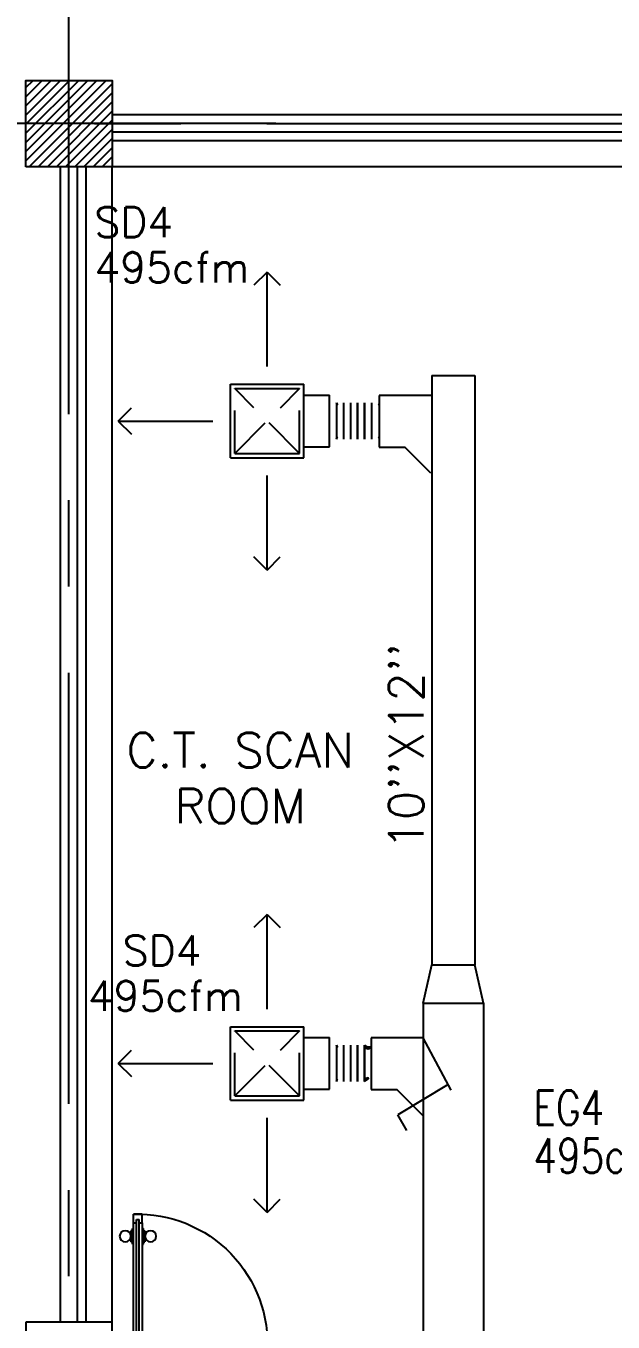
# Model space of a CAD drawing. Extents: x 417866230.2 to 417866327.8, y 43498045.5 to 43498135.4.
# Drawn here: x 417866241.55 to 417866244.95, y 43498114.97 to 43498122.49 of the extents above; entities that cross this region are included whole.
import ezdxf
from ezdxf.enums import TextEntityAlignment as Align

# ---------------------------------------------------------------- set-up
doc = ezdxf.new("R2010")
doc.units = 0
doc.header["$MEASUREMENT"] = 0
doc.linetypes.add('CENTERX2', pattern=[4, 2.5, -0.5, 0.5, -0.5])
doc.linetypes.add('HIDDEN', pattern=[0.375, 0.25, -0.125])
doc.layers.get('0').update_dxf_attribs({"linetype": 'CONTINUOUS'})
for name, color, linetype in [('AXES', 11, 'CENTERX2'), ('COL', 9, 'CONTINUOUS'), ('DOOR', 9, 'CONTINUOUS'), ('DUCT', 6, 'CONTINUOUS'), ('HAT', 12, 'CONTINUOUS'), ('INSUL', 9, 'CONTINUOUS'), ('M-AC-FLEX', 3, 'CONTINUOUS'), ('M-EGU.', 2, 'CONTINUOUS'), ('RM-NAME', 9, 'CONTINUOUS'), ('SCD', 2, 'CONTINUOUS'), ('WALL', 4, 'CONTINUOUS')]:
    doc.layers.add(name, color=color, linetype=linetype)
doc.styles.add('ROMANS', font='ROMANS.shx', dxfattribs={"width": 0.6})

# ---------------------------------------------------------------- blocks, each defined once
blk = doc.blocks.new('A$C09EF76E8')
at = {"layer": 'DOOR', "color": 0, "linetype": 'ByBlock'}
for p, q in [((776.6, 950), (726.6, 950)), ((726.6, 950), (776.6, 950)), ((726.6, 900), (726.6, 950)), ((759.6, 920), (743.6, 920)), ((743.6, 900), (743.6, 920)), ((759.6, 900), (759.6, 920)), ((776.6, 900), (776.6, 950)), ((719.4, 855), (710.4, 855)), ((710.4, 855), (710.4, 790.2)), ((726.6, 867.6), (719.4, 867.6)), ((719.4, 777.6), (719.4, 867.6)), ((719.4, 855), (719.4, 790.2)), ((743.6, 900), (726.6, 900)), ((776.6, 900), (759.6, 900)), ((776.6, 867.6), (783.8, 867.6)), ((783.8, 777.6), (783.8, 867.6)), ((783.8, 855), (792.8, 855)), ((783.8, 855), (783.8, 790.2)), ((792.8, 855), (792.8, 790.2)), ((719.4, 790.2), (710.4, 790.2)), ((726.6, 777.6), (719.4, 777.6)), ((776.6, 777.6), (783.8, 777.6)), ((783.8, 790.2), (792.8, 790.2)), ((726.6, 150), (726.6, 200)), ((726.6, 200), (743.6, 200)), ((743.6, 200), (743.6, 180)), ((743.6, 180), (759.6, 180)), ((759.6, 180), (759.6, 200)), ((759.6, 200), (776.6, 200)), ((776.6, 200), (776.6, 150)), ((1.6, 0), (1.6, 150)), ((1.6, 150), (26.6, 150)), ((1.6, 150), (1.6, 0)), ((26.6, 150), (26.6, 100)), ((26.6, 100), (51.6, 100)), ((51.6, 100), (51.6, 0)), ((726.6, 150), (776.6, 150)), ((776.6, 100), (751.6, 100)), ((751.6, 100), (751.6, 0)), ((776.6, 150), (776.6, 100)), ((801.6, 150), (776.6, 150)), ((801.6, 150), (801.6, 0)), ((51.6, 0), (1.6, 0)), ((751.6, 0), (801.6, 0))]:
    blk.add_line(p, q, dxfattribs=at)
at = {"layer": 'DOOR', "linetype": 'ByBlock'}
for p, q in [((726.6, 900), (726.6, 200)), ((743.6, 200), (743.6, 900)), ((759.6, 200), (759.6, 900)), ((776.6, 200), (776.6, 900)), ((801.6, 0), (801.6, 150))]:
    blk.add_line(p, q, dxfattribs=at)
at = {"layer": 'DOOR', "color": 9, "linetype": 'ByBlock'}
for p, q in [((51.6, 0), (1.6, 113.7)), ((51.6, 0), (38.2, 100)), ((751.6, 0), (801.6, 113.7)), ((751.6, 0), (764.9, 100)), ((51.6, 0), (1.6, 40.1)), ((751.6, 0), (801.6, 40.1))]:
    blk.add_line(p, q, dxfattribs=at)
at = {"layer": 'DOOR', "color": 0, "linetype": 'ByBlock'}
for centre in [(678.1, 822.6), (825.1, 822.6)]:
    blk.add_circle(centre, 32.4, dxfattribs=at)
at = {"layer": 'DOOR', "linetype": 'HIDDEN', "ltscale": 0.5}
blk.add_arc((751.6, 198.8), 751.6, 88.09382, 183.72494, dxfattribs=at)
at = {"layer": 'DOOR', "color": 9, "linetype": 'ByBlock'}
for centre, radius, start, end in [((51.6, 0), 154.4, 103.71423, 108.89471), ((51.6, 0), 134.4, 100.71998, 111.84015), ((51.6, 0), 94.4, 90, 121.98181), ((751.6, 0), 94.4, 58.01819, 90), ((751.6, 0), 134.4, 68.15985, 79.28002), ((751.6, 0), 114.4, 64.08384, 77.37743), ((751.6, 0), 154.4, 71.10529, 76.28577), ((51.6, 0), 74.4, 90, 132.22357), ((51.6, 0), 54.4, 90, 156.79262), ((51.6, 0), 34.4, 90, 180), ((51.6, 0), 14.4, 90, 180), ((751.6, 0), 74.4, 47.77643, 90), ((751.6, 0), 54.4, 23.20738, 90), ((751.6, 0), 34.4, 0, 90), ((751.6, 0), 14.4, 0, 90)]:
    blk.add_arc(centre, radius, start, end, dxfattribs=at)
blk = doc.blocks.new('COL50')
at = {"layer": 'COL'}
blk.add_lwpolyline([(-250, 250), (-250, -250), (250, -250), (250, 250)], close=True, dxfattribs=at)
blk = doc.blocks.new('*X84')
at = {"color": 0}
for p, q in [((24139.2, 69535.5), (24604.7, 70001)), ((24139.2, 69588.5), (24551.7, 70001)), ((24139.2, 69641.5), (24498.7, 70001)), ((24139.2, 69694.6), (24445.6, 70001)), ((24139.2, 69747.6), (24392.6, 70001)), ((24139.2, 69800.6), (24339.6, 70001)), ((24139.2, 69853.7), (24286.5, 70001)), ((24139.2, 69906.7), (24233.5, 70001)), ((24139.2, 69959.7), (24180.5, 70001)), ((24157.8, 69501), (24639.2, 69982.4)), ((24210.8, 69501), (24639.2, 69929.4)), ((24263.8, 69501), (24639.2, 69876.4)), ((24316.9, 69501), (24639.2, 69823.3)), ((24369.9, 69501), (24639.2, 69770.3)), ((24422.9, 69501), (24639.2, 69717.3)), ((24476, 69501), (24639.2, 69664.2)), ((24529, 69501), (24639.2, 69611.2)), ((24582, 69501), (24639.2, 69558.2)), ((24635.1, 69501), (24639.2, 69505.1))]:
    blk.add_line(p, q, dxfattribs=at)
blk = doc.blocks.new('RM1')
at = {"layer": 'RM-NAME', "style": 'ROMANS'}
for tag, p in [('ROOMNAME1', (0, 323.8)), ('ROOMNAME2', (0, 0))]:
    blk.add_attdef(tag, text='', height=200, dxfattribs=at).set_placement(p, align=Align.MIDDLE)

msp = doc.modelspace()

# ---------------------------------------------------------------- linework, layer by layer
at = {"layer": 'AXES'}
for p, q in [((417866241.7969, 43498056.2378), (417866241.7969, 43498134.7153)), ((417866230.9454, 43498121.9221), (417866300.0369, 43498121.9221)), ((417866242.9969, 43498121.9221), (417866240.5704, 43498121.9221))]:
    msp.add_line(p, q, dxfattribs=at)
at = {"layer": 'COL'}
msp.add_lwpolyline([(417866241.5469, 43498121.6721), (417866241.5469, 43498122.1721), (417866242.0469, 43498122.1721), (417866242.0469, 43498121.6721)], close=True, dxfattribs=at)
at = {"layer": 'DUCT'}
for p, q in [((417866243.9027, 43498120.4606), (417866243.9027, 43498117.0435)), ((417866243.9027, 43498120.4606), (417866244.1527, 43498120.4606)), ((417866244.1527, 43498120.4606), (417866244.1527, 43498117.0435)), ((417866243.1598, 43498120.3471), (417866243.3098, 43498120.3471)), ((417866243.3098, 43498120.0471), (417866243.3098, 43498120.3471)), ((417866243.5965, 43498120.3454), (417866243.5965, 43498120.0454)), ((417866243.8965, 43498120.3454), (417866243.5965, 43498120.3454)), ((417866243.1598, 43498120.0471), (417866243.3098, 43498120.0471)), ((417866243.5965, 43498120.0454), (417866243.7465, 43498120.0454)), ((417866243.8965, 43498119.8954), (417866243.7465, 43498120.0454)), ((417866243.8527, 43498116.8205), (417866243.9027, 43498117.0435)), ((417866243.9027, 43498117.0435), (417866244.1527, 43498117.0435)), ((417866244.2027, 43498116.8205), (417866244.1527, 43498117.0435)), ((417866243.8527, 43498116.8205), (417866244.2027, 43498116.8205)), ((417866243.8527, 43498116.8205), (417866243.8527, 43498110.7727)), ((417866244.2027, 43498116.8205), (417866244.2027, 43498110.7727)), ((417866243.5503, 43498116.6204), (417866243.5503, 43498116.3204)), ((417866243.8503, 43498116.6204), (417866243.5503, 43498116.6204)), ((417866243.8503, 43498116.6204), (417866244.0137, 43498116.3176)), ((417866243.9968, 43498116.3489), (417866243.706, 43498116.1733)), ((417866243.5503, 43498116.3204), (417866243.7003, 43498116.3204)), ((417866243.8503, 43498116.1704), (417866243.7003, 43498116.3204)), ((417866243.758, 43498116.0832), (417866243.706, 43498116.1733))]:
    msp.add_line(p, q, dxfattribs=at)
at = {"layer": 'INSUL'}
for p, q in [((417866248.7469, 43498121.8721), (417866242.0469, 43498121.8721)), ((417866248.7469, 43498121.8221), (417866242.0469, 43498121.8221)), ((417866241.8469, 43498114.9721), (417866241.8469, 43498121.6721)), ((417866241.8969, 43498114.9721), (417866241.8969, 43498121.6721))]:
    msp.add_line(p, q, dxfattribs=at)
at = {"layer": 'M-AC-FLEX', "color": 11}
for p, q in [((417866243.3498, 43498120.3025), (417866243.3498, 43498120.0924)), ((417866243.3906, 43498120.3025), (417866243.3906, 43498120.0924)), ((417866243.3906, 43498120.3025), (417866243.3906, 43498120.0924)), ((417866243.4313, 43498120.3025), (417866243.4313, 43498120.0924)), ((417866243.4313, 43498120.3025), (417866243.4313, 43498120.0924)), ((417866243.472, 43498120.3025), (417866243.472, 43498120.0924)), ((417866243.472, 43498120.3025), (417866243.472, 43498120.0924)), ((417866243.472, 43498120.092), (417866243.472, 43498120.3021)), ((417866243.472, 43498120.092), (417866243.472, 43498120.3021)), ((417866243.5121, 43498120.3025), (417866243.5121, 43498120.0924)), ((417866243.5121, 43498120.3025), (417866243.5121, 43498120.0924)), ((417866243.5121, 43498120.092), (417866243.5121, 43498120.3021)), ((417866243.5121, 43498120.092), (417866243.5121, 43498120.3021)), ((417866243.5528, 43498120.3025), (417866243.5528, 43498120.0924)), ((417866243.5528, 43498120.3025), (417866243.5528, 43498120.0924)), ((417866243.3498, 43498116.5775), (417866243.3498, 43498116.3674)), ((417866243.3906, 43498116.5775), (417866243.3906, 43498116.3674)), ((417866243.3906, 43498116.5775), (417866243.3906, 43498116.3674)), ((417866243.4313, 43498116.5775), (417866243.4313, 43498116.3674)), ((417866243.4313, 43498116.5775), (417866243.4313, 43498116.3674)), ((417866243.472, 43498116.5775), (417866243.472, 43498116.3674)), ((417866243.472, 43498116.5775), (417866243.472, 43498116.3674)), ((417866243.472, 43498116.367), (417866243.472, 43498116.5771)), ((417866243.472, 43498116.367), (417866243.472, 43498116.5771)), ((417866243.5121, 43498116.5775), (417866243.5121, 43498116.3674)), ((417866243.5121, 43498116.5775), (417866243.5121, 43498116.3674)), ((417866243.5121, 43498116.367), (417866243.5121, 43498116.5771)), ((417866243.5121, 43498116.367), (417866243.5121, 43498116.5771))]:
    msp.add_line(p, q, dxfattribs=at)
at = {"layer": 'M-AC-FLEX'}
for points in [[(417866243.3498, 43498120.3018, -0.00451), (417866243.3498, 43498120.3021, 1.018005), (417866243.3098, 43498120.3021)], [(417866243.3098, 43498120.3018, 0.00451), (417866243.3098, 43498120.3021, -1.018005), (417866243.3498, 43498120.3021)], [(417866243.3498, 43498120.3025, 1), (417866243.3906, 43498120.3025, -1), (417866243.4313, 43498120.3025)], [(417866243.3498, 43498120.3025, 0.412332), (417866243.3701, 43498120.2821, 0.412332)], [(417866243.3906, 43498120.3025, -1), (417866243.3498, 43498120.3025)], [(417866243.3906, 43498120.3025, -1), (417866243.4313, 43498120.3025)], [(417866243.472, 43498120.3025, -1), (417866243.4313, 43498120.3025, 1), (417866243.3906, 43498120.3025)], [(417866243.4313, 43498120.3025, 1), (417866243.3906, 43498120.3025)], [(417866243.4313, 43498120.3025, 1), (417866243.472, 43498120.3025)], [(417866243.5121, 43498120.3018, -0.00451), (417866243.5121, 43498120.3021, 1.018005), (417866243.472, 43498120.3021)], [(417866243.472, 43498120.3018, 0.00451), (417866243.472, 43498120.3021, -1.018005), (417866243.5121, 43498120.3021)], [(417866243.5121, 43498120.3025, 1), (417866243.5528, 43498120.3025, -1), (417866243.5935, 43498120.3025)], [(417866243.5528, 43498120.3025, -1), (417866243.5121, 43498120.3025)], [(417866243.5935, 43498120.3025, 1), (417866243.5528, 43498120.3025)], [(417866243.5528, 43498120.3025, -1), (417866243.5935, 43498120.3025)], [(417866243.5965, 43498120.2919, -0.136926), (417866243.5935, 43498120.3025, 1), (417866243.5528, 43498120.3025)], [(417866243.3498, 43498120.0924, -0.412332), (417866243.3701, 43498120.1128, -0.412332)], [(417866243.3498, 43498120.0924, -1), (417866243.3906, 43498120.0924, 1), (417866243.4313, 43498120.0924)], [(417866243.472, 43498120.0924, 1), (417866243.4313, 43498120.0924, -1), (417866243.3906, 43498120.0924)], [(417866243.5121, 43498120.0924, -1), (417866243.5528, 43498120.0924, 1), (417866243.5935, 43498120.0924)], [(417866243.3498, 43498120.0924, -0.999838), (417866243.3098, 43498120.0917)], [(417866243.3098, 43498120.0924, 0.999838), (417866243.3498, 43498120.0917)], [(417866243.3098, 43498120.0924, 0.999838), (417866243.3498, 43498120.0917)], [(417866243.3498, 43498120.0924, -0.999838), (417866243.3098, 43498120.0917)], [(417866243.3498, 43498120.0924, 0.00451), (417866243.3498, 43498120.092, -0.008922), (417866243.3498, 43498120.0913)], [(417866243.3498, 43498120.0917, 0.004461), (417866243.3498, 43498120.092)], [(417866243.3498, 43498120.092, -0.008922), (417866243.3498, 43498120.0913)], [(417866243.3498, 43498120.0917, 0.004461), (417866243.3498, 43498120.092)], [(417866243.472, 43498120.0924, -0.00451), (417866243.472, 43498120.092, 0.008922), (417866243.472, 43498120.0913)], [(417866243.5121, 43498120.0924, -0.999838), (417866243.472, 43498120.0917)], [(417866243.472, 43498120.0924, 0.999838), (417866243.5121, 43498120.0917)], [(417866243.472, 43498120.0924, 0.999838), (417866243.5121, 43498120.0917)], [(417866243.5121, 43498120.0924, -0.999838), (417866243.472, 43498120.0917)], [(417866243.472, 43498120.0917, -0.004461), (417866243.472, 43498120.092)], [(417866243.472, 43498120.0917, -0.004461), (417866243.472, 43498120.092)], [(417866243.472, 43498120.092, 0.008922), (417866243.472, 43498120.0913)], [(417866243.5121, 43498120.0924, 0.00451), (417866243.5121, 43498120.092, -0.008922), (417866243.5121, 43498120.0913)], [(417866243.5121, 43498120.0917, 0.004461), (417866243.5121, 43498120.092)], [(417866243.5121, 43498120.092, -0.008922), (417866243.5121, 43498120.0913)], [(417866243.5121, 43498120.0917, 0.004461), (417866243.5121, 43498120.092)], [(417866243.5965, 43498120.1029, 0.136926), (417866243.5935, 43498120.0924, -1), (417866243.5528, 43498120.0924)], [(417866243.3498, 43498116.5768, -0.00451), (417866243.3498, 43498116.5771, 1.018005), (417866243.3098, 43498116.5771)], [(417866243.3098, 43498116.5768, 0.00451), (417866243.3098, 43498116.5771, -1.018005), (417866243.3498, 43498116.5771)], [(417866243.3498, 43498116.5775, 0.412332), (417866243.3701, 43498116.5571, 0.412332)], [(417866243.3906, 43498116.5775, -1), (417866243.3498, 43498116.5775)], [(417866243.3906, 43498116.5775, -1), (417866243.4313, 43498116.5775)], [(417866243.472, 43498116.5775, -1), (417866243.4313, 43498116.5775, 1), (417866243.3906, 43498116.5775)], [(417866243.4313, 43498116.5775, 1), (417866243.3906, 43498116.5775)], [(417866243.4313, 43498116.5775, 1), (417866243.472, 43498116.5775)], [(417866243.5121, 43498116.5768, -0.00451), (417866243.5121, 43498116.5771, 1.018005), (417866243.472, 43498116.5771)], [(417866243.472, 43498116.5768, 0.00451), (417866243.472, 43498116.5771, -1.018005), (417866243.5121, 43498116.5771)], [(417866243.5503, 43498116.5678, -0.777581), (417866243.5121, 43498116.5775)], [(417866243.5121, 43498116.5775, 0.777574), (417866243.5503, 43498116.5678, 0.777574)], [(417866243.3498, 43498116.3674, -0.999838), (417866243.3098, 43498116.3667)], [(417866243.3498, 43498116.3674, -0.412332), (417866243.3701, 43498116.3878, -0.412332)], [(417866243.3498, 43498116.3674, -1), (417866243.3906, 43498116.3674, 1), (417866243.4313, 43498116.3674)], [(417866243.3498, 43498116.3674, 0.00451), (417866243.3498, 43498116.367, -0.008922), (417866243.3498, 43498116.3663)], [(417866243.3498, 43498116.3667, 0.004461), (417866243.3498, 43498116.367)], [(417866243.3498, 43498116.367, -0.008922), (417866243.3498, 43498116.3663)], [(417866243.3498, 43498116.3667, 0.004461), (417866243.3498, 43498116.367)], [(417866243.472, 43498116.3674, 1), (417866243.4313, 43498116.3674, -1), (417866243.3906, 43498116.3674)], [(417866243.472, 43498116.3674, -0.00451), (417866243.472, 43498116.367, 0.008922), (417866243.472, 43498116.3663)], [(417866243.5121, 43498116.3674, -0.999838), (417866243.472, 43498116.3667)], [(417866243.472, 43498116.3667, -0.004461), (417866243.472, 43498116.367)], [(417866243.472, 43498116.3667, -0.004461), (417866243.472, 43498116.367)], [(417866243.472, 43498116.367, 0.008922), (417866243.472, 43498116.3663)], [(417866243.5121, 43498116.3674, -0.777574), (417866243.5503, 43498116.3771, -0.777574)], [(417866243.5121, 43498116.3674, 0.00451), (417866243.5121, 43498116.367, -0.008922), (417866243.5121, 43498116.3663)], [(417866243.5121, 43498116.3667, 0.004461), (417866243.5121, 43498116.367)], [(417866243.5121, 43498116.367, -0.008922), (417866243.5121, 43498116.3663)], [(417866243.5121, 43498116.3667, 0.004461), (417866243.5121, 43498116.367)]]:
    msp.add_lwpolyline(points, format="xyb", dxfattribs=at)
at = {"layer": 'M-EGU.'}
for p, q in [((417866242.9468, 43498121.0611), (417866242.8704, 43498120.9847)), ((417866242.9468, 43498121.0611), (417866243.0232, 43498120.9847)), ((417866242.9468, 43498120.5126), (417866242.9468, 43498121.0611)), ((417866242.7338, 43498119.9841), (417866242.7338, 43498120.4101)), ((417866242.7338, 43498120.4101), (417866243.1598, 43498120.4101)), ((417866243.1598, 43498119.9841), (417866243.1598, 43498120.4101)), ((417866242.0828, 43498120.1971), (417866242.1592, 43498120.2734)), ((417866242.0828, 43498120.1971), (417866242.1592, 43498120.1207)), ((417866242.0828, 43498120.1971), (417866242.6313, 43498120.1971)), ((417866242.7338, 43498119.9841), (417866243.1598, 43498119.9841)), ((417866242.9468, 43498119.3331), (417866242.9468, 43498119.8816)), ((417866242.9468, 43498119.3331), (417866242.8704, 43498119.4094)), ((417866242.9468, 43498119.3331), (417866243.0232, 43498119.4094)), ((417866242.9468, 43498117.3361), (417866242.8704, 43498117.2597)), ((417866242.9468, 43498117.3361), (417866243.0232, 43498117.2597)), ((417866242.9468, 43498116.7876), (417866242.9468, 43498117.3361)), ((417866242.7338, 43498116.2591), (417866242.7338, 43498116.6851)), ((417866242.7338, 43498116.6851), (417866243.1598, 43498116.6851)), ((417866243.1598, 43498116.2591), (417866243.1598, 43498116.6851)), ((417866243.1598, 43498116.6221), (417866243.3098, 43498116.6221)), ((417866243.3098, 43498116.3221), (417866243.3098, 43498116.6221)), ((417866242.0828, 43498116.4721), (417866242.1592, 43498116.5484)), ((417866242.0828, 43498116.4721), (417866242.1592, 43498116.3957)), ((417866242.0828, 43498116.4721), (417866242.6313, 43498116.4721)), ((417866243.1598, 43498116.3221), (417866243.3098, 43498116.3221)), ((417866242.7338, 43498116.2591), (417866243.1598, 43498116.2591)), ((417866242.9468, 43498115.6081), (417866242.9468, 43498116.1566)), ((417866242.9468, 43498115.6081), (417866242.8704, 43498115.6844)), ((417866242.9468, 43498115.6081), (417866243.0232, 43498115.6844))]:
    msp.add_line(p, q, dxfattribs=at)
at = {"layer": 'M-EGU.', "linetype": 'HIDDEN'}
for p, q in [((417866242.7588, 43498120.0091), (417866242.7588, 43498120.3851)), ((417866242.7588, 43498120.3851), (417866243.1348, 43498120.3851)), ((417866243.1348, 43498120.0091), (417866242.7588, 43498120.3851)), ((417866242.7588, 43498120.0091), (417866243.1348, 43498120.3851)), ((417866243.1348, 43498120.0091), (417866243.1348, 43498120.3851)), ((417866242.7588, 43498120.0091), (417866243.1348, 43498120.0091)), ((417866242.7588, 43498116.2841), (417866242.7588, 43498116.6601)), ((417866242.7588, 43498116.6601), (417866243.1348, 43498116.6601)), ((417866243.1348, 43498116.2841), (417866242.7588, 43498116.6601)), ((417866242.7588, 43498116.2841), (417866243.1348, 43498116.6601)), ((417866243.1348, 43498116.2841), (417866243.1348, 43498116.6601)), ((417866242.7588, 43498116.2841), (417866243.1348, 43498116.2841))]:
    msp.add_line(p, q, dxfattribs=at)
at = {"layer": 'WALL'}
for p, q in [((417866248.7469, 43498121.9721), (417866242.0469, 43498121.9721)), ((417866241.7469, 43498114.9721), (417866241.7469, 43498121.6721)), ((417866246.5219, 43498121.6721), (417866242.0469, 43498121.6721)), ((417866242.0469, 43498114.9721), (417866242.0469, 43498121.6721))]:
    msp.add_line(p, q, dxfattribs=at)

# ---------------------------------------------------------------- block references
at = {"layer": 'COL', "xscale": 0.001000000047497451, "yscale": 0.0009999999892897904, "zscale": 0.001}
msp.add_blockref('COL50', (417866241.7969, 43498114.7221), dxfattribs=at)
at = {"layer": 'DOOR', "xscale": -0.001000000047497451, "yscale": 0.0009999999892897904, "zscale": 0.001}
msp.add_blockref('A$C09EF76E8', (417866242.9484, 43498114.6471), dxfattribs=at)
at = {"layer": 'HAT', "xscale": 0.001000000047497451, "yscale": 0.0009999999892897904, "zscale": 0.001}
msp.add_blockref('*X84', (417866217.4076, 43498052.1711), dxfattribs=at)
at = {"layer": 'HAT'}
ref = msp.add_blockref('RM1', (417866242.7907, 43498117.9647), dxfattribs=dict(at, xscale=0.001000000047497451, yscale=0.0009999999892897904, zscale=0.001))
ref.add_attrib('ROOMNAME2', 'ROOM', dxfattribs={"layer": 'RM-NAME', "height": 0.2, "style": 'ROMANS'}).set_placement((417866242.7907, 43498117.9647), align=Align.MIDDLE)
ref.add_attrib('ROOMNAME1', 'C.T. SCAN', dxfattribs={"layer": 'RM-NAME', "height": 0.2, "style": 'ROMANS'}).set_placement((417866242.7907, 43498118.2885), align=Align.MIDDLE)

# ---------------------------------------------------------------- texts
at = {"layer": 'SCD', "style": 'ROMANS'}
for s, p in [('SD4', (417866241.9445, 43498121.2628)), ('495cfm', (417866241.9445, 43498121.0006)), ('SD4', (417866242.1087, 43498117.0391)), ('495cfm', (417866241.9061, 43498116.7768))]:
    msp.add_text(s, height=0.175, dxfattribs=at).set_placement(p)
msp.add_text("10''X12''", height=0.2, rotation=90, dxfattribs=at).set_placement((417866243.8542, 43498117.7113))
at = {"layer": 'SCD', "style": 'ROMANS', "width": 0.8}
for s, p in [('EG4', (417866244.4922, 43498116.115)), ('495cfm', (417866244.4922, 43498115.8367))]:
    msp.add_text(s, height=0.2, dxfattribs=at).set_placement(p)

doc.saveas('drawing.dxf')
